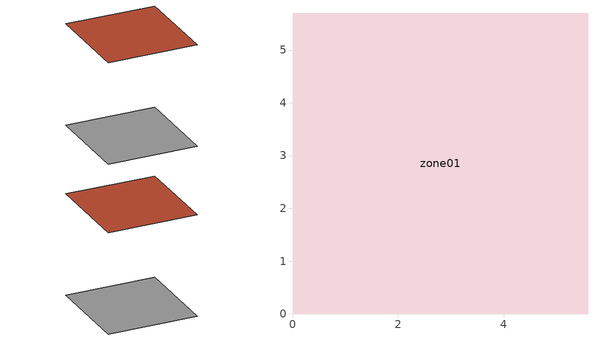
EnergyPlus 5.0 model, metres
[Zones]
zone01
 floor ground (GROUND_FLOOR): 0,0 0,5.7 5.6,5.7 5.6,0 z0
 roof outside (EXT_ROOF): 5.6,0 5.6,5.7 0,5.7 0,0 z6.4
[Building]
zone03: North Axis {deg}=0; Terrain=City; Loads Convergence Tolerance Value=0; Temperature Convergence Tolerance Value {deltaC}=0; Solar Distribution=FullInteriorAndExterior; Maximum Number of Warmup Days=0
[Site:Location]
not used: Latitude {deg}=0; Longitude {deg}=0; Time Zone {hr}=0; Elevation {m}=0
[Construction]
GROUND_FLOOR; EXT_ROOF: 
[WindowProperty:ShadingControl]
ESHADE=0; ISHADE=INPUT 1*MAX_ISHADE : SHADECNTRL=ISHADE_INTERNAL
[SurfaceProperty:OtherSideCoefficients]
BOUNDARY=IDENTICAL; BOUNDARY=INPUT 1*TBOUNDARY; BOUNDARY=INPUT 1*TBOUNDARY_2; BOUNDARY=INPUT 1*TBOUNDARY_3; BOUNDARY=INPUT 1*TGROUND; BOUNDARY=20; BOUNDARY=15
[Zone]
zone01: 0, 0, 0, 0, , 1
